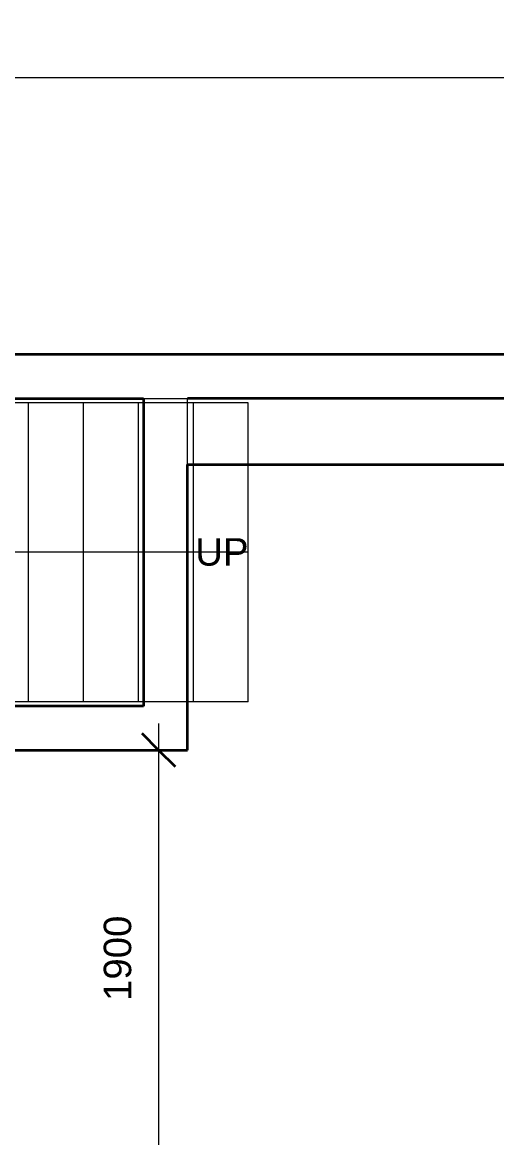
# Model space of a CAD drawing. Header units: millimetres. Extents: x -21672 to 8019, y 3751 to 17279.
# Drawn here: x -2833 to -674, y 12202 to 17279 of the extents above; entities that cross this region are included whole.
import ezdxf

# ---------------------------------------------------------------- set-up
doc = ezdxf.new("R2010")
doc.units = ezdxf.units.MM
doc.linetypes.add('Overhead', pattern=[3.96875, 2.38125, -1.5875])
for name, color, linetype, lineweight in [('A-ANNO-DIMS', 211, 'Continuous', 9), ('A-ANNO-DIMS-50', 211, 'Continuous', 9), ('A-FLOR', 192, 'Continuous', 18), ('A-WALL', 113, 'Continuous', 18), ('S-STRS', 31, 'Continuous', 18), ('S-STRS-ANNO', 31, 'Continuous', 18), ('S-STRS-TEXT', 31, 'Continuous', 18)]:
    doc.layers.add(name, color=color, linetype=linetype, lineweight=lineweight)
doc.styles.add('Arial', font='arial.ttf', dxfattribs={"height": 125})
doc.dimstyles.new('Diagonal_-_2_5mm_Arial', dxfattribs={"dimscale": 304.8, "dimtxt": 127.532425, "dimasz": 0.492126, "dimexe": 0.393701, "dimexo": 0.246063, "dimgap": 0.287073, "dimtad": 1, "dimdec": 0, "dimzin": 0, "dimdsep": 46, "dimtxsty": 'Arial', "dimblk1": 'OBLIQUE', "dimblk2": 'OBLIQUE', "dimsah": 1, "dimcen": 0.09, "dimdle": 0.393701, "dimazin": 0, "dimtfac": 1, "dimtdec": 4, "dimtix": 1, "dimtmove": 0, "dimatfit": 3, "dimfxl": 1, "dimtvp": 1, "dimtolj": 1, "dimtzin": 0, "dimarcsym": 2})

# ---------------------------------------------------------------- blocks, each defined once
blk = doc.blocks.new('DIMBLOCK52-Level 2')
at = {"layer": 'A-ANNO-DIMS-50'}
for p, q in [((-2212.8, 14086.3), (-2212.8, 11946.5)), ((-2212.8, 13966.3), (-2332.8, 13966.3)), ((-2212.8, 13966.3), (-2181.7, 13966.3)), ((-2212.8, 12066.5), (-2332.8, 12066.5)), ((-2212.8, 12066.5), (-2181.7, 12066.5))]:
    blk.add_line(p, q, dxfattribs=at)
at = {"layer": 'A-ANNO-DIMS-50', "lineweight": 35}
for p, q in [((-2212.8, 13966.3), (-2287.8, 14041.3)), ((-2212.8, 13966.3), (-2137.8, 13891.3)), ((-2212.8, 12066.5), (-2287.8, 12141.5)), ((-2212.8, 12066.5), (-2137.8, 11991.5))]:
    blk.add_line(p, q, dxfattribs=at)
at = {"layer": 'A-ANNO-DIMS-50', "color": 0, "insert": (-2462.6, 12824.1), "char_height": 125, "width": 461.471, "attachment_point": 1, "rotation": 90, "line_spacing_factor": 0.941778, "style": 'Arial'}
blk.add_mtext('1900', dxfattribs=at)
blk = doc.blocks.new('_Oblique')
at = {"color": 0, "linetype": 'ByBlock', "lineweight": -2}
blk.add_line((-0.5, -0.5), (0.5, 0.5), dxfattribs=at)
blk = doc.blocks.new('DIMBLOCK69-Level 2')
at = {"layer": 'A-ANNO-DIMS-50'}
for p, q in [((-20502.9, 17027.1), (-20502.9, 17147.1)), ((818.6, 17027.1), (818.6, 17147.1)), ((-20622.9, 17027.1), (938.6, 17027.1)), ((-20502.9, 17027.1), (-20502.9, 11836.4)), ((818.6, 17027.1), (818.6, 15341.5))]:
    blk.add_line(p, q, dxfattribs=at)
at = {"layer": 'A-ANNO-DIMS-50', "lineweight": 35}
for p, q in [((-20502.9, 17027.1), (-20427.9, 17102.1)), ((818.6, 17027.1), (893.6, 17102.1)), ((-20502.9, 17027.1), (-20577.9, 16952.1)), ((818.6, 17027.1), (743.6, 16952.1))]:
    blk.add_line(p, q, dxfattribs=at)
at = {"layer": 'A-ANNO-DIMS-50', "color": 0, "insert": (-10082.5, 17276.8), "char_height": 125, "width": 576.839, "attachment_point": 1, "line_spacing_factor": 0.941778, "style": 'Arial'}
blk.add_mtext('21322', dxfattribs=at)

msp = doc.modelspace()

# ---------------------------------------------------------------- linework, layer by layer
at = {"layer": 'A-FLOR'}
msp.add_line((-2281.4, 15566.5), (3561.4, 15566.5), dxfattribs=at)
at = {"layer": 'A-WALL', "lineweight": 35}
for p, q in [((3898.6, 15766.5), (-20707.6, 15766.5)), ((-5786.4, 15566.5), (-2281.4, 15566.5)), ((-2281.4, 15566.5), (-2281.4, 14166.3)), ((3090.4, 15566.5), (-2081.4, 15566.5)), ((-2081.4, 13966.3), (-2081.4, 15266.5)), ((-2081.4, 15266.5), (-474.6, 15266.5)), ((-2281.4, 14166.3), (-6053.5, 14166.3)), ((-6053.5, 13966.3), (-2081.4, 13966.3))]:
    msp.add_line(p, q, dxfattribs=at)
at = {"layer": 'A-WALL'}
msp.add_line((-2081.4, 15266.5), (-2081.4, 15566.5), dxfattribs=at)
at = {"layer": 'S-STRS'}
for p, q in [((-2804.6, 15546.5), (-3054.6, 15546.5)), ((-2554.6, 15546.5), (-2804.6, 15546.5)), ((-2804.6, 14186.3), (-2804.6, 15546.5)), ((-2304.6, 15546.5), (-2554.6, 15546.5)), ((-2554.6, 14186.3), (-2554.6, 15546.5)), ((-2054.6, 15546.5), (-2304.6, 15546.5)), ((-2304.6, 14186.3), (-2304.6, 15546.5)), ((-1804.6, 15546.5), (-2054.6, 15546.5)), ((-2054.6, 14186.3), (-2054.6, 15546.5)), ((-1804.6, 14186.3), (-1804.6, 15546.5)), ((-2804.6, 14186.3), (-3054.6, 14186.3)), ((-2554.6, 14186.3), (-2804.6, 14186.3)), ((-2304.6, 14186.3), (-2554.6, 14186.3)), ((-2054.6, 14186.3), (-2304.6, 14186.3)), ((-1804.6, 14186.3), (-2054.6, 14186.3))]:
    msp.add_line(p, q, dxfattribs=at)
at = {"layer": 'S-STRS', "linetype": 'Overhead'}
for p, q in [((-2804.6, 14186.3), (-2804.6, 15546.5)), ((-2554.6, 14186.3), (-2554.6, 15546.5)), ((-2304.6, 14186.3), (-2304.6, 15546.5)), ((-2054.6, 14186.3), (-2054.6, 15546.5)), ((-1804.6, 14186.3), (-1804.6, 15546.5))]:
    msp.add_line(p, q, dxfattribs=at)
at = {"layer": 'S-STRS-ANNO'}
for p, q in [((-2804.6, 14866.4), (-3054.6, 14866.4)), ((-2554.6, 14866.4), (-2804.6, 14866.4)), ((-2304.6, 14866.4), (-2554.6, 14866.4)), ((-2054.6, 14866.4), (-2304.6, 14866.4)), ((-1804.6, 14866.4), (-2054.6, 14866.4))]:
    msp.add_line(p, q, dxfattribs=at)

# ---------------------------------------------------------------- texts
at = {"layer": 'S-STRS-TEXT', "insert": (-2045.9, 14930.6), "char_height": 125, "width": 289.597, "attachment_point": 1, "line_spacing_factor": 0.941778, "style": 'Arial'}
msp.add_mtext('UP', dxfattribs=at)

# ---------------------------------------------------------------- dimensions: what is measured, and where the dimension line sits
at = {"layer": 'A-ANNO-DIMS'}
dim = msp.add_linear_dim(base=(818.6039, 17027.0619), p1=(-20502.8962, 11761.3583), p2=(818.6039, 15266.468), dimstyle='Diagonal_-_2_5mm_Arial', override={"dimpost": '<>', "dimfxl": 21607.687495}, dxfattribs=at)
dim.commit()
dim.dimension.update_dxf_attribs({"geometry": 'DIMBLOCK69-Level 2', "text_midpoint": (-9842.1461, 17178.4262)})
dim = msp.add_linear_dim(base=(-2212.8, 12066.5), p1=(-2106.7, 13966.3), p2=(-2106.7, 12066.5), angle=90, dimstyle='Diagonal_-_2_5mm_Arial', override={"dimpost": '<>', "dimfxl": 1899.875}, dxfattribs=at)
dim.commit()
dim.dimension.update_dxf_attribs({"geometry": 'DIMBLOCK52-Level 2', "text_midpoint": (-2364.1, 13016.4)})

doc.saveas('drawing.dxf')
